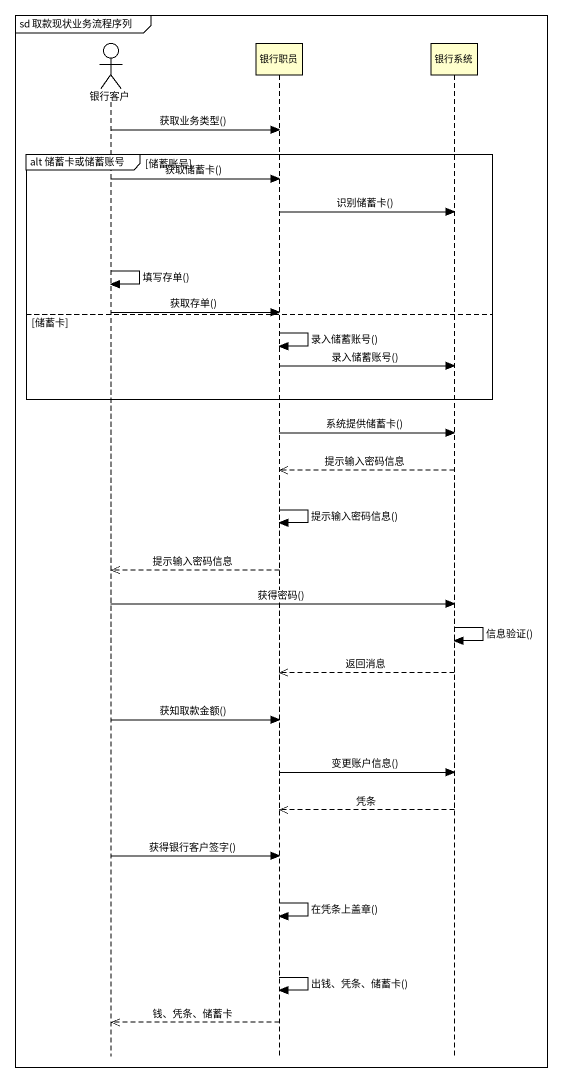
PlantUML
@startuml
mainframe sd 取款现状业务流程序列
hide footbox
actor 银行客户
participant 银行职员
participant 银行系统

银行客户 -> 银行职员 : 获取业务类型()
group alt 储蓄卡或储蓄账号 [储蓄账号]
  银行客户 -> 银行职员 : 获取储蓄卡()
  银行职员 -> 银行系统 : 识别储蓄卡()
  银行客户 -> 银行客户 : 填写存单()
  银行客户 -> 银行职员 : 获取存单()
else 储蓄卡
  银行职员 -> 银行职员 : 录入储蓄账号()
  银行职员 -> 银行系统 : 录入储蓄账号()
end
银行职员 -> 银行系统 : 系统提供储蓄卡()
银行系统 -->> 银行职员 : 提示输入密码信息
银行职员 -> 银行职员 : 提示输入密码信息()
银行职员 -->> 银行客户 : 提示输入密码信息
银行客户 -> 银行系统 : 获得密码()
银行系统 -> 银行系统 : 信息验证()
银行系统 -->> 银行职员 : 返回消息
银行客户 -> 银行职员 : 获知取款金额()
银行职员 -> 银行系统 : 变更账户信息()
银行系统 -->> 银行职员 : 凭条
银行客户 -> 银行职员 : 获得银行客户签字()
银行职员 -> 银行职员 : 在凭条上盖章()
银行职员 -> 银行职员 : 出钱、凭条、储蓄卡()
银行职员 -->> 银行客户 : 钱、凭条、储蓄卡
@enduml
